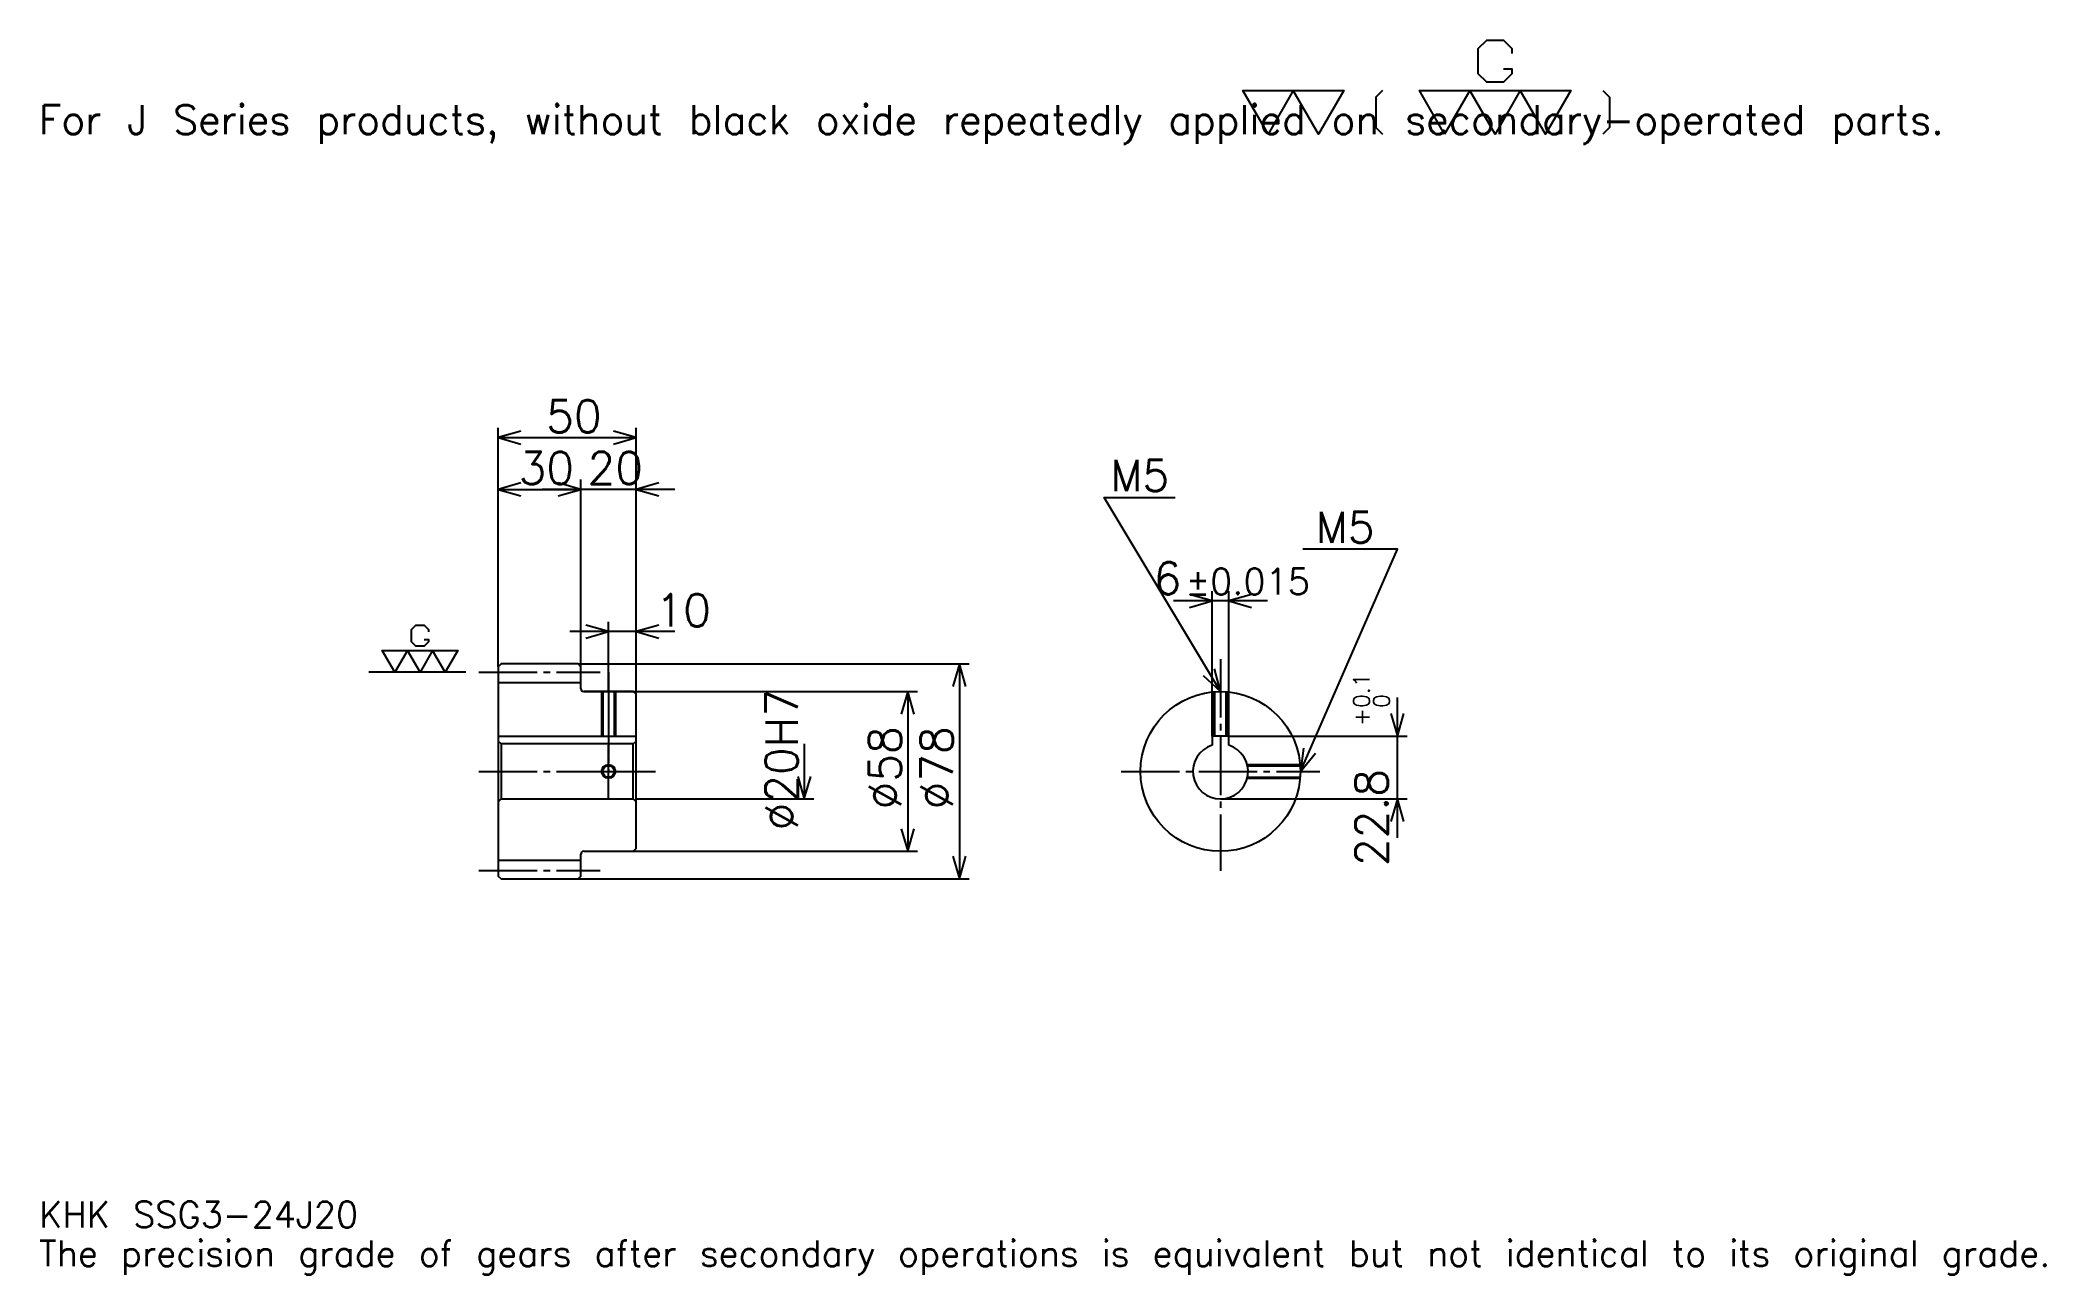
# Model space of a CAD drawing. Extents: x 24 to 752, y 9 to 457.
import ezdxf

# ---------------------------------------------------------------- set-up
doc = ezdxf.new("R2010")
doc.units = 0
doc.linetypes.add('DASHDOT', pattern=[28.173913, 21.130435, -2.347826, 2.347826, -2.347826])
doc.layers.get('0').update_dxf_attribs({"linetype": 'CONTINUOUS'})
doc.layers.add('DASHDOT', color=6, linetype='DASHDOT')
doc.styles.add('KANJI', font='TXT', dxfattribs={"bigfont": 'BIGFONT'})

msp = doc.modelspace()

# ---------------------------------------------------------------- linework, layer by layer
at = {"color": 5}
for p, q in [((190.17392, 230.347824), (190.17392, 316.043457)), ((240.17392, 230.347824), (240.17392, 316.043457)), ((190.17392, 312.521729), (240.17392, 312.521729)), ((190.17392, 293.739136), (220.17392, 293.739136)), ((254.26088, 293.739136), (206.08696, 293.739136)), ((220.17392, 230.347824), (220.17392, 297.260864)), ((449.304352, 204.147827), (449.304352, 256.739136)), ((455.304352, 204.147827), (455.304352, 256.739136)), ((469.391296, 253.217392), (435.217407, 253.217392)), ((254.26088, 242.086945), (216.08696, 242.086945)), ((230.17392, 230.347824), (230.17392, 245.608688)), ((190.17392, 229.347824), (190.17392, 230.347824)), ((219.17392, 230.347824), (240.17392, 230.347824)), ((220.17392, 229.347824), (220.17392, 230.347824)), ((230.17392, 220.347824), (230.17392, 230.347824)), ((230.17392, 220.347824), (230.17392, 230.347824)), ((240.17392, 230.347824), (361.086975, 230.347824)), ((240.17392, 219.347824), (240.17392, 230.347824)), ((357.565216, 230.347824), (357.565216, 152.347824)), ((221.17392, 220.347824), (240.17392, 220.347824)), ((240.17392, 220.347824), (342.304382, 220.347824)), ((338.782623, 220.347824), (338.782623, 162.347824)), ((516.521729, 167.260864), (516.521729, 218.234787)), ((455.304352, 204.147827), (520.043457, 204.147827)), ((301.217407, 201.347824), (301.217407, 181.347824)), ((240.17392, 181.347824), (304.739136, 181.347824)), ((452.304352, 181.347824), (520.043457, 181.347824)), ((221.17392, 162.347824), (240.17392, 162.347824)), ((240.17392, 162.347824), (342.304382, 162.347824)), ((219.17392, 152.347824), (240.17392, 152.347824)), ((240.17392, 152.347824), (361.086975, 152.347824))]:
    msp.add_line(p, q, dxfattribs=at)
at = {"color": 7}
msp.add_line((178.434784, 227.347824), (143.217407, 227.347824), dxfattribs=at)
at = {"color": 4}
for p, q in [((190.17392, 223.597824), (220.17392, 223.597824)), ((190.17392, 204.147827), (240.17392, 204.147827)), ((191.17392, 201.347824), (191.17392, 181.347824)), ((239.17392, 201.347824), (240.17392, 202.347824)), ((239.17392, 181.347824), (240.17392, 180.347824)), ((190.17392, 159.097824), (220.17392, 159.097824))]:
    msp.add_line(p, q, dxfattribs=at)
at = {"color": 7}
for points in [[(555.026062, 446.415649), (558.078247, 446.415649), (558.078247, 444.584351), (555.026062, 441.532196), (548.921753, 441.532196), (545.869568, 444.584351), (545.869568, 453.740875), (548.921753, 456.79306), (555.026062, 456.79306), (558.078247, 453.740875), (558.078247, 451.909576)], [(469.565216, 422.608704), (460.408691, 438.480011), (497.03479, 438.480011), (487.878265, 422.608704), (478.721741, 438.480011), (469.565216, 422.608704)], [(511.074768, 438.480011), (508.633057, 436.038269), (508.633057, 425.050446), (511.074768, 422.608704)], [(533.660889, 422.608704), (524.504333, 438.480011), (579.443481, 438.480011), (570.286987, 422.608704), (561.130432, 438.480011), (551.973877, 422.608704), (542.817383, 438.480011), (533.660889, 422.608704)], [(591.041748, 438.480011), (593.483459, 436.038269), (593.483459, 425.050446), (591.041748, 422.608704)], [(163.291321, 239.251312), (164.817398, 239.251312), (164.817398, 238.335648), (163.291321, 236.80957), (160.239136, 236.80957), (158.713043, 238.335648), (158.713043, 242.91391), (160.239136, 244.440002), (163.291321, 244.440002), (164.817398, 242.91391), (164.817398, 241.99826)], [(152.608704, 227.347824), (148.030441, 235.283478), (175.500015, 235.283478), (170.921753, 227.347824), (166.343491, 235.283478), (161.765228, 227.347824), (157.186966, 235.283478), (152.608704, 227.347824)]]:
    msp.add_lwpolyline(points, dxfattribs=at)
at = {"color": 5}
for points in [[(198.391312, 314.869568), (190.17392, 312.521729), (198.391312, 310.17392)], [(231.956528, 310.17392), (240.17392, 312.521729), (231.956528, 314.869568)], [(198.391312, 296.086945), (190.17392, 293.739136), (198.391312, 291.391296)], [(211.956528, 291.391296), (220.17392, 293.739136), (211.956528, 296.086945)], [(211.956528, 291.391296), (220.17392, 293.739136), (211.956528, 296.086945)], [(248.391312, 296.086945), (240.17392, 293.739136), (248.391312, 291.391296)], [(452.304352, 220.347824), (410.043488, 290.782593), (435.869568, 290.782593)], [(481.304352, 191.347824), (516.521729, 272), (482.2435, 272)], [(441.086975, 250.869568), (449.304352, 253.217392), (441.086975, 255.565216)], [(463.521729, 255.565216), (455.304352, 253.217392), (463.521729, 250.869568)], [(221.956528, 239.739136), (230.17392, 242.086945), (221.956528, 244.434784)], [(248.391312, 244.434784), (240.17392, 242.086945), (248.391312, 239.739136)], [(359.913025, 222.130432), (357.565216, 230.347824), (355.217407, 222.130432)], [(446.063293, 226.186234), (452.304352, 220.347824), (450.089783, 228.602127)], [(341.130432, 212.130432), (338.782623, 220.347824), (336.434814, 212.130432)], [(514.17395, 212.365219), (516.521729, 204.147827), (518.869629, 212.365219)], [(482.441071, 199.8181), (481.304352, 191.347824), (486.744354, 197.939041)], [(298.869568, 189.565216), (301.217407, 181.347824), (303.565216, 189.565216)], [(518.869629, 173.130432), (516.521729, 181.347824), (514.17395, 173.130432)], [(336.434814, 170.565216), (338.782623, 162.347824), (341.130432, 170.565216)], [(355.217407, 160.565216), (357.565216, 152.347824), (359.913025, 160.565216)]]:
    msp.add_lwpolyline(points, dxfattribs=at)
at = {"color": 4}
for points in [[(220.17392, 221.347824), (220.17392, 229.347824), (219.17392, 230.347824), (191.17392, 230.347824), (190.17392, 229.347824), (190.17392, 180.347824)], [(221.17392, 162.347824), (239.17392, 162.347824), (240.17392, 163.347824), (240.17392, 219.347824), (239.17392, 220.347824), (221.17392, 220.347824)], [(227.67392, 220.347824), (227.67392, 204.147827)], [(228.108917, 220.347824), (228.108917, 204.147827)], [(232.238922, 220.347824), (232.238922, 204.147827)], [(232.67392, 220.347824), (232.67392, 204.147827)], [(449.804352, 204.147827), (449.804352, 220.239868)], [(450.239349, 204.147827), (450.239349, 220.274216)], [(454.369354, 204.147827), (454.369354, 220.274216)], [(454.804352, 204.147827), (454.804352, 220.239868)], [(455.304352, 200.887222), (455.304352, 204.147827), (449.304352, 204.147827), (449.304352, 200.887222)], [(190.17392, 180.347824), (191.17392, 181.347824), (239.17392, 181.347824), (239.17392, 201.347824), (191.17392, 201.347824), (190.17392, 202.347824)], [(461.986816, 193.847824), (481.196381, 193.847824)], [(462.088806, 193.412827), (481.230743, 193.412827)], [(461.986816, 188.847824), (481.196381, 188.847824)], [(462.088806, 189.282822), (481.230743, 189.282822)], [(190.17392, 180.347824), (190.17392, 153.347824), (191.17392, 152.347824), (219.17392, 152.347824), (220.17392, 153.347824), (220.17392, 161.347824)]]:
    msp.add_lwpolyline(points, dxfattribs=at)
for centre, radius in [((452.304352, 191.347824), 29), ((230.17392, 191.347824), 2.065)]:
    msp.add_circle(centre, radius, dxfattribs=at)
at = {"color": 7}
msp.add_circle((230.17392, 191.347824), 2.5, dxfattribs=at)
at = {"color": 4}
for centre, radius, start, end in [((221.17392, 221.347824), 1, 180, 270), ((452.304352, 191.347824), 10, 107.457602748, 72.542397252), ((221.17392, 161.347824), 1, 90, 180)]:
    msp.add_arc(centre, radius, start, end, dxfattribs=at)
at = {"layer": 'DASHDOT', "color": 7}
for p, q in [((183.130447, 227.347824), (227.217407, 227.347824)), ((452.304352, 232.08696), (452.304352, 155.304352)), ((230.17392, 220.347824), (230.17392, 191.347824)), ((183.130447, 191.347824), (247.217407, 191.347824)), ((416.260864, 191.347824), (488.347839, 191.347824)), ((183.130447, 155.347824), (227.217407, 155.347824))]:
    msp.add_line(p, q, dxfattribs=at)
for points in [[(230.17392, 227.391296), (230.17392, 197.10434)], [(230.17392, 181.804352), (230.17392, 200.891296)], [(220.630447, 191.347824), (239.717407, 191.347824)]]:
    msp.add_lwpolyline(points, dxfattribs=at)

# ---------------------------------------------------------------- texts
at = {"color": 7, "style": 'KANJI'}
for s, height, p in [('For J Series products, without black oxide repeatedly applied on secondary-operated parts.', 10.565217, (23.47826, 422.608704)), ('50', 11.73913, (207.543488, 314.399994)), ('30', 11.73913, (197.543488, 295.617371)), ('20', 11.73913, (222.543488, 295.617371)), ('M5', 11.269566, (412.391296, 293.130432)), ('M5', 11.269566, (486.939148, 274.347839)), ('6', 11.73913, (428.072449, 255.565216)), ('%%p0.015', 9.391304, (439.692749, 255.565216)), ('10', 11.73913, (247.217407, 243.96521)), ('KHK SSG3-24J20', 9.391304, (23.47826, 25.826086)), ('The precision grade of gears after secondary operations is equivalent but not identical to its original grade.', 9.391304, (23.47826, 11.73913))]:
    msp.add_text(s, height=height, dxfattribs=at).set_placement(p)
for s, height, p in [('%%c20H7', 11.73913, (298.869568, 169.923904)), ('0.1', 5.869565, (506.426117, 214.380875)), ('0', 5.869565, (513.704346, 214.380875)), ('+', 5.869565, (506.426117, 207.806961)), ('%%c58', 11.73913, (336.434814, 177.554352)), ('%%c78', 11.73913, (355.217407, 177.554352)), ('22.8', 11.73913, (513, 156.995361))]:
    msp.add_text(s, height=height, rotation=90, dxfattribs=at).set_placement(p)

doc.saveas('drawing.dxf')
